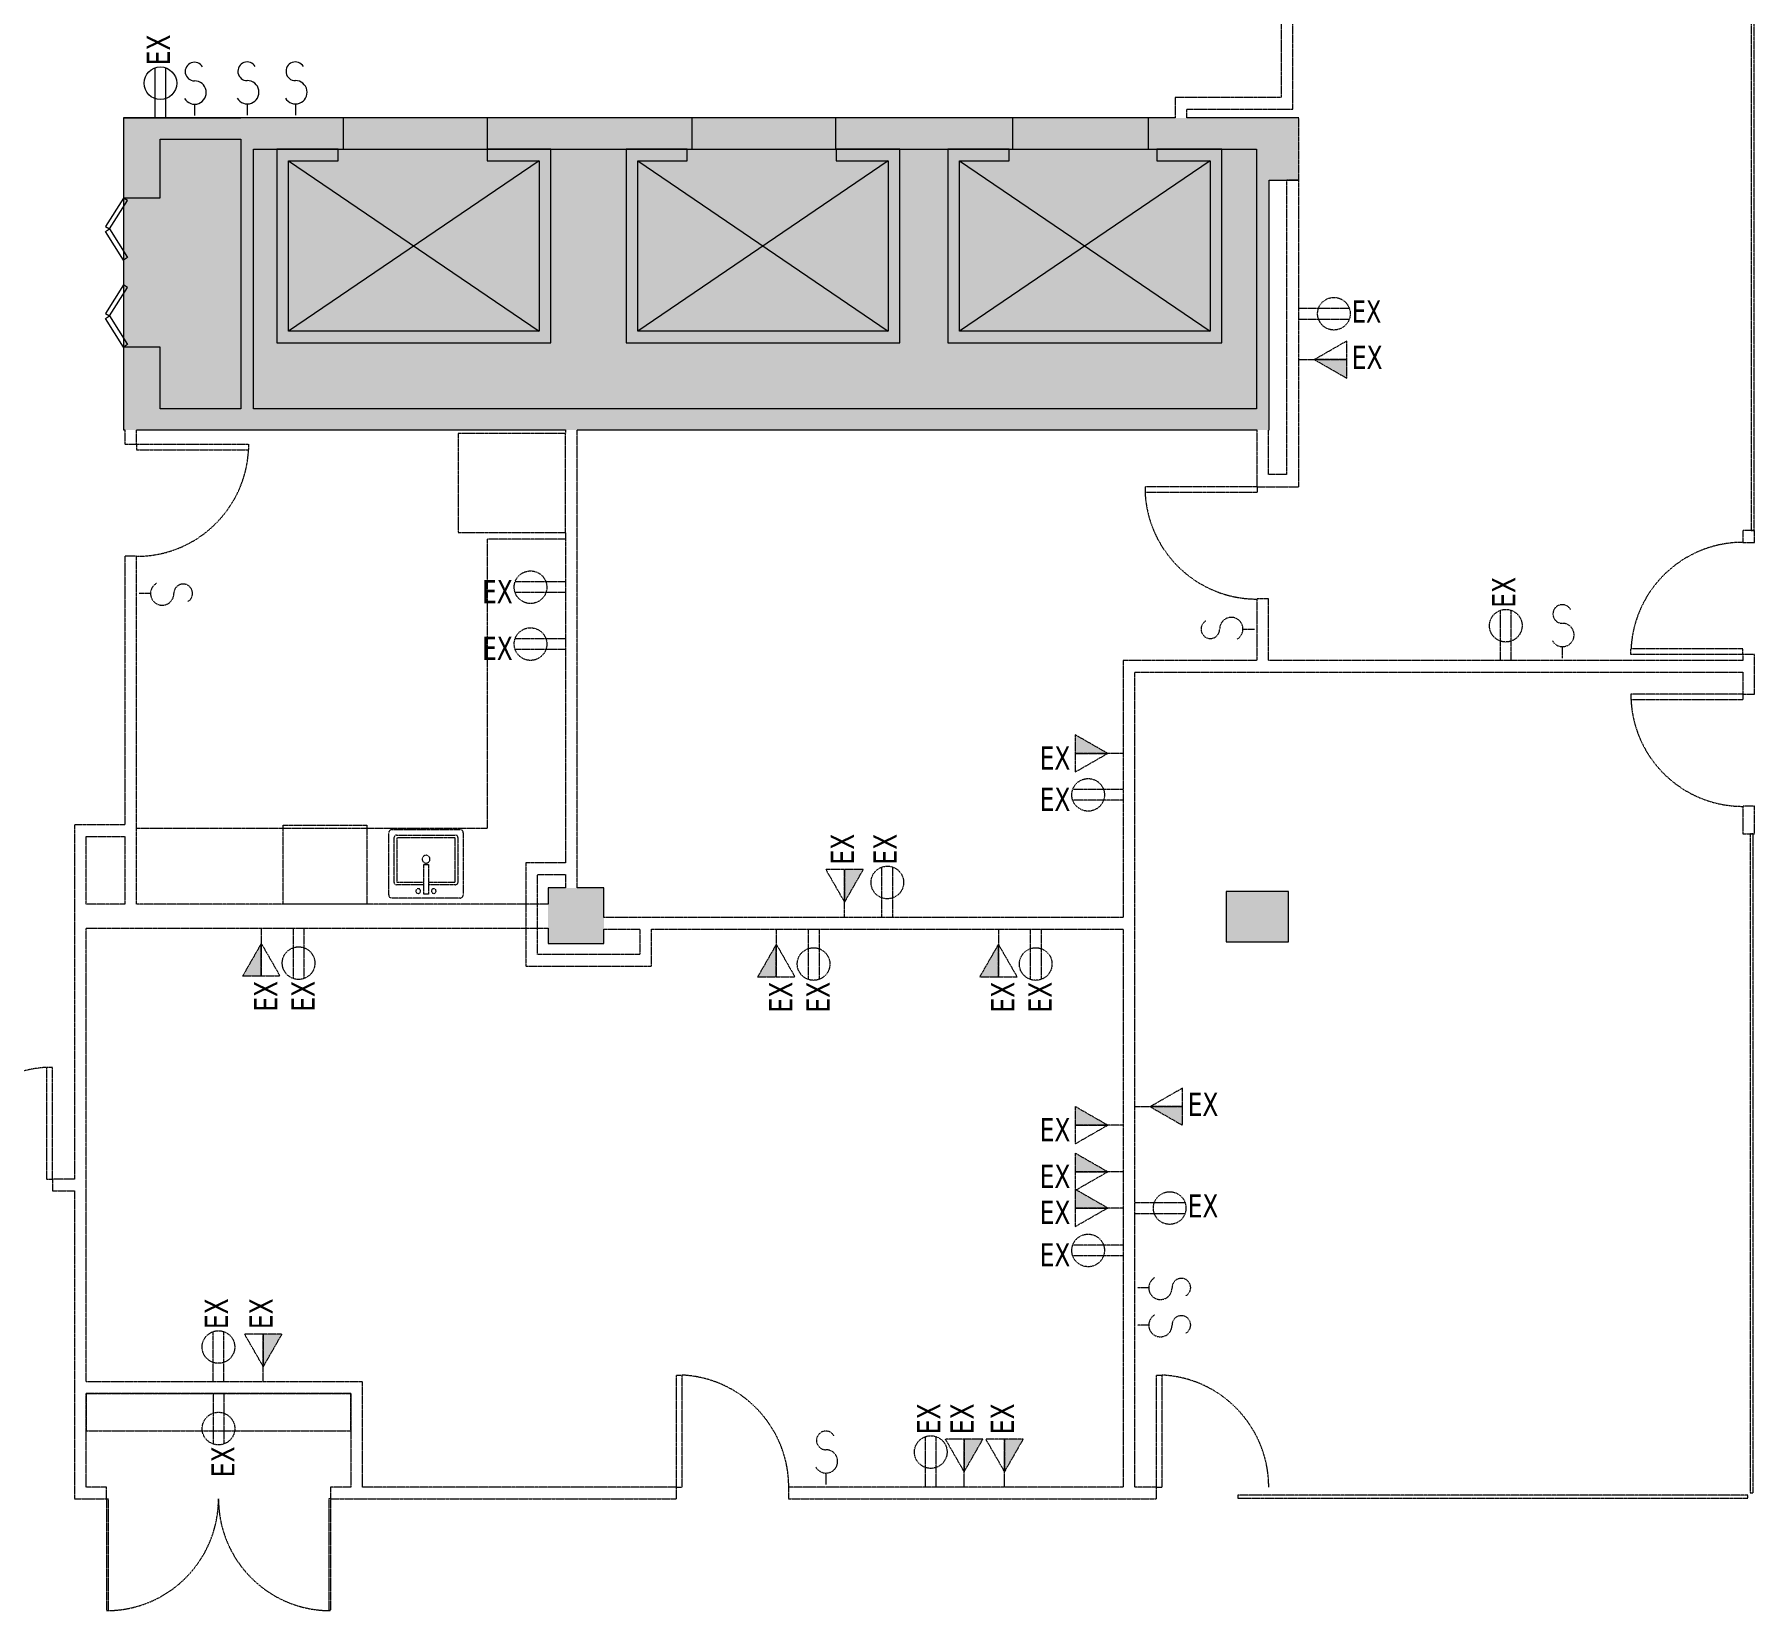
# Model space of a CAD drawing. Header units: inches. Extents: x -674 to 800, y -349 to 915.
# Drawn here: x -84 to 470, y -72 to 435 of the extents above; entities that cross this region are included whole.
import ezdxf

# ---------------------------------------------------------------- set-up
doc = ezdxf.new("R2010")
doc.units = ezdxf.units.IN
doc.header["$MEASUREMENT"] = 0
for name, pattern in [('Demolished', [0.1875, 0.125, -0.0625]), ('Demolished 3_128_', [0.046875, 0.023437, -0.023437]), ('Hidden 1_16_', [0.09375, 0.0625, -0.03125])]:
    doc.linetypes.add(name, pattern=pattern)
for name, color, linetype, lineweight in [('A-ANNO-NOTE', 131, 'Demolished', 9), ('A-DETL', 90, 'Continuous', 9), ('A-DETL-GENF', 92, 'Continuous', 9), ('A-DETL-MEDM', 33, 'Continuous', 20), ('A-DETL-THIN', 151, 'Continuous', 9), ('A-DOOR', 31, 'Continuous', 13), ('A-GLAZ-CURT', 52, 'Continuous', 13), ('A-WALL', 113, 'Continuous', 13), ('A-WALL-PATT', 111, 'Continuous', 13), ('P-SANR-FIXT', 6, 'Continuous', 13), ('Q-CASE', 31, 'Demolished', 9), ('Q-SPCQ', 91, 'Demolished', 9)]:
    doc.layers.add(name, color=color, linetype=linetype, lineweight=lineweight)
doc.styles.add('Tahoma', font='tahoma.ttf', dxfattribs={"width": 0.85, "height": 7.5})
doc.styles.add('Tahoma_1', font='tahoma.ttf', dxfattribs={"width": 0.85, "height": 7.183765})

# ---------------------------------------------------------------- blocks, each defined once
blk = doc.blocks.new('Bifold-4 Panel - 48_ x 84_-1531325-New Construction - Demolition Plan')
at = {"layer": 'A-DOOR', "color": 251, "lineweight": 20}
for p, q in [((-24, 5.87), (-14.8, 11.71)), ((-14.8, 11.71), (-14, 10.44)), ((-13.2, 11.71), (-14, 10.44)), ((-4, 5.87), (-13.2, 11.71)), ((4, 5.87), (13.19, 11.71)), ((13.19, 11.71), (14, 10.44)), ((14.81, 11.71), (14, 10.44)), ((23.91, 5.92), (14.81, 11.71)), ((-23.19, 4.6), (-24, 5.87)), ((-14, 10.44), (-23.19, 4.6)), ((-14, 10.44), (-4.81, 4.6)), ((-4.81, 4.6), (-4, 5.87)), ((4.8, 4.6), (4, 5.87)), ((14, 10.44), (4.8, 4.6)), ((14, 10.44), (23.2, 4.6)), ((23.2, 4.6), (23.91, 5.92))]:
    blk.add_line(p, q, dxfattribs=at)
blk = doc.blocks.new('System Panel - Glazed-1609940-New Construction - Demolition Plan')
at = {"layer": 'A-GLAZ-CURT', "color": 251, "linetype": 'Hidden 1_16_', "lineweight": 20}
for p, q in [((82.02, -0.75), (-82.02, -0.75)), ((-82.02, -0.75), (-82.02, -1.75)), ((-82.02, -1.75), (82.02, -1.75)), ((82.02, -1.75), (82.02, -0.75))]:
    blk.add_line(p, q, dxfattribs=at)
blk = doc.blocks.new('System Panel - Glazed-1594043-New Construction - Demolition Plan')
at = {"layer": 'A-GLAZ-CURT', "color": 251, "linetype": 'Hidden 1_16_', "lineweight": 20}
for p, q in [((106, -0.75), (-106, -0.75)), ((-106, -0.75), (-106, -1.75)), ((-106, -1.75), (106, -1.75)), ((106, -1.75), (106, -0.75))]:
    blk.add_line(p, q, dxfattribs=at)
blk = doc.blocks.new('System Panel - Glazed-1594008-New Construction - Demolition Plan')
at = {"layer": 'A-GLAZ-CURT', "color": 251, "linetype": 'Hidden 1_16_', "lineweight": 20}
for p, q in [((93.5625, -0.75), (-93.5625, -0.75)), ((-93.5625, -0.75), (-93.5625, -1.75)), ((-93.5625, -1.75), (93.5625, -1.75)), ((93.5625, -1.75), (93.5625, -0.75))]:
    blk.add_line(p, q, dxfattribs=at)
blk = doc.blocks.new('Single-Flush - 36_ x 84_-1515770-New Construction - Demolition Plan')
at = {"layer": 'A-DOOR', "color": 251, "linetype": 'Hidden 1_16_', "lineweight": 20}
for p, q in [((16.25, -1.87), (16.25, -37.9)), ((18, -1.87), (16.25, -1.87)), ((18, -1.87), (18, -37.9)), ((18, -37.9), (16.25, -37.9))]:
    blk.add_line(p, q, dxfattribs=at)
at = {"layer": 'A-DOOR', "color": 252, "linetype": 'Demolished 3_128_', "lineweight": 9}
blk.add_arc((18, -1.87), 36.07, 180, 267.2188, dxfattribs=at)
blk = doc.blocks.new('Single-Flush - 36_ x 84_-V13-New Construction - Demolition Plan')
at = {"layer": 'A-DOOR', "color": 251, "linetype": 'Hidden 1_16_', "lineweight": 20}
for p, q in [((16.25, 1.87), (16.25, 37.9)), ((18, 37.9), (16.25, 37.9)), ((18, 1.87), (18, 37.9)), ((18, 1.87), (16.25, 1.87))]:
    blk.add_line(p, q, dxfattribs=at)
at = {"layer": 'A-DOOR', "color": 252, "linetype": 'Demolished 3_128_', "lineweight": 9}
blk.add_arc((18, 1.87), 36.07, 92.7812, 180, dxfattribs=at)
blk = doc.blocks.new('Double-Glass - No Frame - 72_ x 84_-1594260-New Construction - Demolition Plan')
at = {"layer": 'A-DOOR', "color": 251, "linetype": 'Hidden 1_16_', "lineweight": 20}
for p, q in [((-36, 37.88), (-35.5, 37.88)), ((-36, 1.88), (-36, 37.88)), ((-35.5, 1.88), (-35.5, 37.88)), ((35.5, 1.88), (35.5, 37.87)), ((36, 1.88), (36, 37.88)), ((-36, 1.88), (-35.5, 1.88)), ((36, 1.88), (35.5, 1.88))]:
    blk.add_line(p, q, dxfattribs=at)
at = {"layer": 'A-DOOR', "color": 252, "linetype": 'Demolished 3_128_', "lineweight": 9}
for centre, start, end in [((-36, 1.88), 0, 90), ((36, 1.88), 90, 180)]:
    blk.add_arc(centre, 36, start, end, dxfattribs=at)
blk = doc.blocks.new('Millwork Counter Top - L Shaped - Standard Counter Top-1597652-New Construction - Demolition Plan')
at = {"layer": 'Q-CASE', "color": 252, "linetype": 'Demolished 3_128_'}
for p, q in [((-22.07, -117.37), (-22.07, -24.32)), ((-22.07, -24.32), (90.74, -24.32)), ((-47.26, -117.37), (-22.07, -117.37))]:
    blk.add_line(p, q, dxfattribs=at)
blk = doc.blocks.new('Refrigerator - Default-495183-New Construction - Demolition Plan')
at = {"layer": 'Q-SPCQ', "color": 252, "linetype": 'Demolished 3_128_'}
for p, q in [((17.25, 15.3), (-17.25, 15.3)), ((-17.25, 15.3), (-17.25, -16.45)), ((17.25, -16.45), (17.25, 15.3)), ((-17.25, -16.45), (17.25, -16.45))]:
    blk.add_line(p, q, dxfattribs=at)
blk = doc.blocks.new('Sink-Single - 2D - Default-492951-New Construction - Demolition Plan')
at = {"layer": 'P-SANR-FIXT', "color": 252, "linetype": 'Demolished 3_128_', "lineweight": 9}
for p, q in [((-12, 2.5), (-12, 22.5)), ((-11, 23.5), (11, 23.5)), ((-0.76, 12.75), (-0.76, 22.25)), ((-0.76, 22.25), (0.74, 22.25)), ((0.74, 22.25), (0.74, 12.75)), ((12, 22.5), (12, 2.5)), ((-10.25, 4), (-10.25, 18.5)), ((-9.5, 19.25), (-0.76, 19.25)), ((-0.76, 18.37), (-9.37, 18.37)), ((-9.37, 18.37), (-9.37, 4.13)), ((0.74, 19.25), (9.5, 19.25)), ((9.38, 18.37), (0.74, 18.37)), ((9.38, 4.13), (9.38, 18.37)), ((10.25, 18.5), (10.25, 4)), ((0.74, 12.75), (-0.76, 12.75)), ((11, 1.5), (-11, 1.5)), ((9.5, 3.25), (-9.5, 3.25)), ((-9.37, 4.13), (9.38, 4.13))]:
    blk.add_line(p, q, dxfattribs=at)
for centre, radius, start, end in [((-11, 22.5), 1, 90, 180), ((11, 22.5), 1, 0, 90), ((-9.5, 18.5), 0.75, 90, 180), ((-2.5, 21.25), 0.75, 0, 180), ((-2.5, 21.25), 0.75, 180, 0), ((2.5, 21.25), 0.75, 0, 180), ((2.5, 21.25), 0.75, 180, 0), ((9.5, 18.5), 0.75, 0, 90), ((-0.03, 11), 1.25, 0, 180), ((-0.03, 11), 1.25, 180, 0), ((-11, 2.5), 1, 180, 270), ((-9.5, 4), 0.75, 180, 270), ((9.5, 4), 0.75, 270, 0), ((11, 2.5), 1, 270, 360)]:
    blk.add_arc(centre, radius, start, end, dxfattribs=at)
blk = doc.blocks.new('Upper Cabinet - Standard Upper Cabinet-1697792-New Construction - Demolition Plan')
at = {"layer": 'Q-CASE', "color": 252, "linetype": 'Demolished 3_128_'}
for p, q in [((37.86, 0), (-47.26, 0)), ((-47.26, 0), (-47.26, -12)), ((37.86, -12), (37.86, 0)), ((-47.26, -12), (37.86, -12))]:
    blk.add_line(p, q, dxfattribs=at)

msp = doc.modelspace()

# ---------------------------------------------------------------- hatches: boundary and pattern name
at = {"layer": 'A-ANNO-NOTE', "linetype": 'Demolished 3_128_'}
for points in [[(338.54, 324.53), (338.54, 330.53), (328.08, 330.53)], [(261.66, 203.78), (251.2, 209.78), (251.2, 203.78)], [(176.99, 155.97), (182.99, 166.43), (176.99, 166.43)], [(-10.72, 132.2), (-10.72, 142.66), (-16.72, 132.2)], [(154.99, 131.92), (154.99, 142.38), (148.99, 131.92)], [(226.45, 131.92), (226.45, 142.38), (220.45, 131.92)], [(261.66, 84.17), (251.2, 90.17), (251.2, 84.17)], [(285.7, 84.17), (285.7, 90.17), (275.25, 90.17)], [(261.66, 69.17), (251.2, 75.17), (251.2, 69.17)], [(261.66, 57.54), (251.2, 63.54), (251.2, 57.54)], [(-10.07, 6.5), (-4.07, 16.96), (-10.07, 16.96)], [(215.45, -27.3), (221.45, -16.84), (215.45, -16.84)], [(228.45, -27.3), (234.45, -16.84), (228.45, -16.84)]]:
    msp.add_hatch(color=8, dxfattribs=at).paths.add_polyline_path(points, flags=0)
at = {"layer": 'A-DETL-GENF'}
h = msp.add_hatch(color=9, dxfattribs=at)
h.paths.add_polyline_path([(78.66, 314.65), (309.54, 314.65), (309.54, 398.26), (274.68, 398.26), (274.68, 408.26), (231.09, 408.26), (231.09, 398.26), (174.09, 398.26), (174.09, 408.26), (127.93, 408.26), (127.93, 398.26), (61.93, 398.26), (61.93, 408.26), (15.75, 408.26), (15.75, 398.26), (-13.25, 398.26), (-13.25, 314.65), (69.65, 314.65)], flags=0)
h.paths.add_polyline_path([(-17.25, 314.65), (-17.25, 401.43), (-43.29, 401.43), (-43.29, 382.54), (-55.04, 382.54), (-55.04, 334.54), (-43.29, 334.54), (-43.29, 314.65)], flags=0)
h.paths.add_polyline_path([(298.32, 335.94), (210.24, 335.94), (210.24, 398.19), (229.88, 398.19), (229.88, 394.44), (213.99, 394.44), (213.99, 339.69), (294.57, 339.69), (294.57, 394.44), (277.44, 394.44), (277.44, 398.19), (298.32, 398.19), (298.32, 339.69)], flags=0)
h.paths.add_polyline_path([(190.98, 335.94), (106.65, 335.94), (106.65, 398.19), (126.29, 398.19), (126.29, 394.44), (110.4, 394.44), (110.4, 339.69), (190.98, 339.69), (190.98, 394.44), (174.29, 394.44), (174.29, 398.19), (194.73, 398.19), (194.73, 335.94)], flags=0)
h.paths.add_polyline_path([(82.41, 335.94), (-5.67, 335.94), (-5.67, 398.19), (13.97, 398.19), (13.97, 394.44), (-1.92, 394.44), (-1.92, 339.69), (78.66, 339.69), (78.66, 394.44), (61.97, 394.44), (61.97, 398.19), (82.41, 398.19), (82.41, 339.69)], flags=0)
h.paths.add_polyline_path([(-27.56, 408.18), (-17.25, 408.18), (-17.25, 408.26), (-55.04, 408.26), (-55.04, 408.18), (-43.29, 408.18)], flags=0)
at = {"layer": 'A-WALL-PATT'}
for points in [[(-27.56, 401.43), (-17.25, 401.43), (-17.25, 408.18), (-55.06, 408.18), (-55.04, 401.43), (-43.29, 401.43)], [(-17.25, 314.65), (-13.25, 314.65), (-13.25, 408.26), (-17.25, 408.26), (-17.25, 314.91)], [(15.75, 398.26), (15.75, 408.26), (-13.25, 408.26), (-13.25, 398.26)], [(87.15, 398.26), (127.93, 398.26), (127.93, 408.26), (61.93, 408.26), (61.93, 398.26), (69.65, 398.26)], [(231.09, 398.26), (231.09, 408.26), (174.09, 408.26), (174.09, 398.26), (217.13, 398.26)], [(274.68, 398.26), (309.54, 398.26), (309.54, 408.26), (274.68, 408.26), (274.68, 400.34)], [(309.66, 388.26), (323.16, 388.26), (323.16, 408.26), (309.54, 408.26), (309.54, 388.26)], [(-1.92, 335.94), (-1.92, 398.19), (-5.67, 398.19), (-5.67, 335.94)], [(13.97, 394.44), (13.97, 398.19), (-1.92, 398.19), (-1.92, 394.44)], [(69.65, 394.44), (78.66, 394.44), (78.66, 398.19), (61.97, 398.19), (61.97, 394.44)], [(82.41, 339.69), (82.41, 398.19), (78.66, 398.19), (78.66, 339.69)], [(110.4, 394.44), (126.29, 394.44), (126.29, 398.19), (106.65, 398.19), (106.65, 394.44)], [(106.65, 335.94), (110.4, 335.94), (110.4, 394.44), (106.65, 394.44), (106.65, 339.69)], [(174.29, 394.44), (190.98, 394.44), (190.98, 398.19), (174.29, 398.19)], [(194.73, 339.69), (194.73, 398.19), (190.98, 398.19), (190.98, 339.69)], [(213.99, 394.44), (229.88, 394.44), (229.88, 398.19), (210.24, 398.19), (210.24, 394.44)], [(210.24, 335.94), (213.99, 335.94), (213.99, 394.44), (210.24, 394.44), (210.24, 339.69)], [(283.34, 394.44), (294.57, 394.44), (294.57, 398.19), (277.44, 398.19), (277.44, 394.44)], [(298.32, 339.69), (298.32, 398.19), (294.57, 398.19), (294.57, 339.69)], [(309.66, 314.65), (313.54, 314.65), (313.54, 388.26), (309.54, 388.26), (309.54, 314.65)], [(69.65, 335.94), (82.41, 335.94), (82.41, 339.69), (-1.92, 339.69), (-1.92, 335.94), (61.93, 335.94)], [(127.93, 335.94), (194.73, 335.94), (194.73, 339.69), (110.4, 339.69), (110.4, 335.94)], [(217.13, 335.94), (298.32, 335.94), (298.32, 339.69), (213.99, 339.69), (213.99, 335.94)], [(313.54, 307.9), (313.54, 314.65), (-43.29, 314.65), (-43.29, 307.9), (313.41, 307.9)], [(87.15, 142.65), (99.54, 142.65), (99.54, 160.53), (81.54, 160.53), (81.54, 142.65)], [(299.79, 143.15), (319.79, 143.15), (319.79, 159.4), (299.79, 159.4), (299.79, 147.3)]]:
    msp.add_hatch(color=253, dxfattribs=at).paths.add_polyline_path(points, flags=0)
h = msp.add_hatch(color=253, dxfattribs=at)
h.paths.add_polyline_path([(-43.29, 307.9), (-43.29, 334.54), (-55.04, 334.54), (-55.04, 307.9), (-49.08, 307.9)], flags=0)
h.paths.add_polyline_path([(-45.85, 382.54), (-43.29, 382.54), (-43.29, 401.43), (-55.04, 401.43), (-55.04, 382.54), (-50.85, 382.54)], flags=0)

# ---------------------------------------------------------------- linework, layer by layer
at = {"layer": 'A-ANNO-NOTE', "linetype": 'Continuous', "lineweight": 20}
for p, q in [((-44.91, 408.18), (-44.91, 424.38)), ((-41.43, 408.18), (-41.43, 424.38)), ((-32.21, 412.68), (-32.21, 409.02)), ((-15.26, 412.76), (-15.26, 409.1)), ((0.24, 412.76), (0.24, 409.1))]:
    msp.add_line(p, q, dxfattribs=at)
at = {"layer": 'A-ANNO-NOTE', "color": 252, "linetype": 'Demolished 3_128_'}
for p, q in [((323.16, 347.01), (339.36, 347.01)), ((323.16, 343.52), (339.36, 343.52)), ((328.08, 330.53), (338.54, 336.53)), ((338.54, 324.53), (338.54, 336.53)), ((323.16, 330.53), (338.54, 330.53)), ((338.54, 330.53), (328.08, 330.53)), ((328.08, 330.53), (338.54, 324.53)), ((328.08, 330.53), (338.54, 324.53)), ((338.54, 324.53), (338.54, 330.53)), ((-46.34, 255.28), (-50.01, 255.28)), ((87.15, 259.02), (70.96, 259.02)), ((87.15, 255.53), (70.96, 255.53)), ((387.97, 233.65), (387.97, 249.85)), ((391.46, 233.65), (391.46, 249.85)), ((305.16, 243.78), (308.83, 243.78)), ((87.15, 240.72), (70.96, 240.72)), ((407.9, 238.16), (407.9, 234.49)), ((87.15, 237.24), (70.96, 237.24)), ((251.2, 209.78), (251.2, 203.78)), ((261.66, 203.78), (251.2, 209.78)), ((251.2, 209.78), (251.2, 197.78)), ((261.66, 203.78), (251.2, 209.78)), ((251.2, 203.78), (261.66, 203.78)), ((266.58, 203.78), (251.2, 203.78)), ((261.66, 203.78), (251.2, 197.78)), ((266.58, 192.22), (250.38, 192.22)), ((266.58, 188.73), (250.38, 188.73)), ((176.99, 155.97), (170.99, 166.43)), ((182.99, 166.43), (170.99, 166.43)), ((182.99, 166.43), (176.99, 166.43)), ((176.99, 166.43), (176.99, 155.97)), ((176.99, 155.97), (182.99, 166.43)), ((176.99, 151.05), (176.99, 166.43)), ((176.99, 155.97), (182.99, 166.43)), ((188.97, 151.05), (188.97, 167.25)), ((192.46, 151.05), (192.46, 167.25)), ((-10.72, 147.58), (-10.72, 132.2)), ((-0.46, 147.58), (-0.46, 131.38)), ((3.02, 147.58), (3.02, 131.38)), ((154.99, 147.3), (154.99, 131.92)), ((165.25, 147.3), (165.25, 131.1)), ((168.74, 147.3), (168.74, 131.1)), ((226.45, 147.3), (226.45, 131.92)), ((236.71, 147.3), (236.71, 131.1)), ((240.2, 147.3), (240.2, 131.1)), ((-10.72, 142.66), (-16.72, 132.2)), ((-10.72, 142.66), (-16.72, 132.2)), ((-10.72, 132.2), (-10.72, 142.66)), ((-10.72, 142.66), (-4.72, 132.2)), ((154.99, 142.38), (148.99, 131.92)), ((154.99, 142.38), (148.99, 131.92)), ((154.99, 131.92), (154.99, 142.38)), ((154.99, 142.38), (160.99, 131.92)), ((226.45, 142.38), (220.45, 131.92)), ((226.45, 142.38), (220.45, 131.92)), ((226.45, 131.92), (226.45, 142.38)), ((226.45, 142.38), (232.45, 131.92)), ((-16.72, 132.2), (-10.72, 132.2)), ((-16.72, 132.2), (-4.72, 132.2)), ((148.99, 131.92), (154.99, 131.92)), ((148.99, 131.92), (160.99, 131.92)), ((220.45, 131.92), (226.45, 131.92)), ((220.45, 131.92), (232.45, 131.92)), ((275.25, 90.17), (285.7, 96.17)), ((285.7, 84.17), (285.7, 96.17)), ((251.2, 90.17), (251.2, 84.17)), ((261.66, 84.17), (251.2, 90.17)), ((251.2, 90.17), (251.2, 78.17)), ((261.66, 84.17), (251.2, 90.17)), ((270.33, 90.17), (285.7, 90.17)), ((285.7, 90.17), (275.25, 90.17)), ((275.25, 90.17), (285.7, 84.17)), ((275.25, 90.17), (285.7, 84.17)), ((285.7, 84.17), (285.7, 90.17)), ((251.2, 84.17), (261.66, 84.17)), ((266.58, 84.17), (251.2, 84.17)), ((261.66, 84.17), (251.2, 78.17)), ((251.2, 75.17), (251.2, 69.17)), ((261.66, 69.17), (251.2, 75.17)), ((251.2, 75.17), (251.2, 63.17)), ((261.66, 69.17), (251.2, 75.17)), ((251.2, 69.17), (261.66, 69.17)), ((266.58, 69.17), (251.2, 69.17)), ((261.66, 69.17), (251.2, 63.17)), ((251.2, 63.54), (251.2, 57.54)), ((261.66, 57.54), (251.2, 63.54)), ((251.2, 63.54), (251.2, 51.54)), ((261.66, 57.54), (251.2, 63.54)), ((251.2, 57.54), (261.66, 57.54)), ((266.58, 57.54), (251.2, 57.54)), ((261.66, 57.54), (251.2, 51.54)), ((270.33, 59.28), (286.53, 59.28)), ((270.33, 55.8), (286.53, 55.8)), ((266.58, 45.64), (250.38, 45.64)), ((266.58, 42.16), (250.38, 42.16)), ((274.83, 31.91), (271.17, 31.91)), ((-26.25, 1.58), (-26.25, 17.78)), ((-22.76, 1.58), (-22.76, 17.78)), ((-10.07, 6.5), (-16.07, 16.96)), ((-4.07, 16.96), (-16.07, 16.96)), ((-4.07, 16.96), (-10.07, 16.96)), ((-10.07, 16.96), (-10.07, 6.5)), ((-10.07, 6.5), (-4.07, 16.96)), ((-10.07, 1.58), (-10.07, 16.96)), ((-10.07, 6.5), (-4.07, 16.96)), ((274.83, 19.91), (271.17, 19.91)), ((-26.24, -2.17), (-26.24, -18.37)), ((-22.76, -2.17), (-22.76, -18.37)), ((202.95, -32.22), (202.95, -16.02)), ((206.43, -32.22), (206.43, -16.02)), ((215.45, -27.3), (209.45, -16.84)), ((221.45, -16.84), (209.45, -16.84)), ((221.45, -16.84), (215.45, -16.84)), ((215.45, -16.84), (215.45, -27.3)), ((215.45, -27.3), (221.45, -16.84)), ((215.45, -32.22), (215.45, -16.84)), ((215.45, -27.3), (221.45, -16.84)), ((228.45, -27.3), (222.45, -16.84)), ((234.45, -16.84), (222.45, -16.84)), ((234.45, -16.84), (228.45, -16.84)), ((228.45, -16.84), (228.45, -27.3)), ((228.45, -27.3), (234.45, -16.84)), ((228.45, -32.22), (228.45, -16.84)), ((228.45, -27.3), (234.45, -16.84)), ((170.93, -27.72), (170.93, -31.38))]:
    msp.add_line(p, q, dxfattribs=at)
at = {"layer": 'A-ANNO-NOTE', "linetype": 'Continuous', "lineweight": 20}
msp.add_circle((-43.17, 419.43), 5.25, dxfattribs=at)
at = {"layer": 'A-ANNO-NOTE', "color": 252, "linetype": 'Demolished 3_128_'}
for centre in [(334.41, 345.27), (75.91, 257.28), (389.72, 244.9), (75.91, 238.98), (255.33, 190.47), (190.72, 162.29), (1.28, 136.34), (166.99, 136.05), (238.46, 136.05), (281.57, 57.54), (255.33, 43.9), (-24.51, 12.83), (-24.5, -13.41), (204.69, -20.97)]:
    msp.add_circle(centre, 5.25, dxfattribs=at)
at = {"layer": 'A-ANNO-NOTE', "linetype": 'Continuous', "lineweight": 20}
for centre, radius, start, end in [((-15.26, 423.26), 3, 30, 270), ((0.24, 423.26), 3, 30, 270), ((-32.21, 423.18), 3, 30, 270), ((-32.16, 416.43), 3.75, 210, 90.7739), ((-15.21, 416.51), 3.75, 210, 90.7739), ((0.29, 416.51), 3.75, 210, 90.7739)]:
    msp.add_arc(centre, radius, start, end, dxfattribs=at)
at = {"layer": 'A-ANNO-NOTE', "color": 252, "linetype": 'Demolished 3_128_'}
for centre, radius, start, end in [((-42.6, 255.23), 3.75, 120, 0.7739), ((-35.85, 255.28), 3, 300, 180), ((407.9, 248.66), 3, 30, 270), ((294.66, 243.78), 3, 120, 360), ((301.41, 243.83), 3.75, 300, 180.7739), ((407.95, 241.91), 3.75, 210, 90.7739), ((278.58, 31.86), 3.75, 120, 0.7739), ((285.33, 31.91), 3, 300, 180), ((278.58, 19.86), 3.75, 120, 0.7739), ((285.33, 19.91), 3, 300, 180), ((170.93, -17.22), 3, 30, 270), ((170.98, -23.97), 3.75, 210, 90.7739)]:
    msp.add_arc(centre, radius, start, end, dxfattribs=at)
at = {"layer": 'A-DETL', "linetype": 'Demolished 3_128_'}
for p, q in [((-3.71, 179.65), (-3.71, 180.69)), ((-3.71, 180.69), (23.29, 180.69)), ((-3.71, 155.33), (-3.71, 179.65)), ((23.29, 180.69), (23.29, 179.65)), ((23.29, 179.65), (23.29, 155.33)), ((23.29, 155.33), (-3.71, 155.33))]:
    msp.add_line(p, q, dxfattribs=at)
at = {"layer": 'A-DETL-MEDM'}
for p, q in [((-1.92, 394.44), (78.66, 339.69)), ((78.66, 394.44), (-1.92, 339.69)), ((13.97, 398.19), (277.44, 398.19)), ((110.4, 394.44), (190.98, 339.69)), ((190.98, 394.44), (110.4, 339.69)), ((213.99, 394.44), (294.57, 339.69)), ((294.57, 394.44), (213.99, 339.69))]:
    msp.add_line(p, q, dxfattribs=at)
at = {"layer": 'A-DETL-THIN'}
for p, q in [((-17.25, 408.26), (-55.04, 408.26)), ((-55.04, 408.26), (-55.04, 408.18)), ((61.93, 408.26), (15.75, 408.26)), ((174.09, 408.26), (127.93, 408.26)), ((274.68, 408.26), (231.09, 408.26)), ((-55.04, 382.54), (-55.04, 334.54))]:
    msp.add_line(p, q, dxfattribs=at)
at = {"layer": 'A-WALL', "color": 251, "linetype": 'Hidden 1_16_', "lineweight": 20}
for p, q in [((321.23, 411.05), (321.23, 462.8)), ((317.48, 459.05), (317.48, 414.8)), ((317.48, 414.8), (283.34, 414.8)), ((283.34, 414.8), (283.34, 408.26)), ((287.09, 411.05), (321.23, 411.05)), ((287.09, 408.26), (287.09, 411.05)), ((323.16, 289.53), (323.16, 408.26)), ((323.16, 388.26), (319.16, 388.26)), ((319.16, 388.26), (319.16, 293.53)), ((-54.6, 307.9), (-54.6, 303.28)), ((-50.85, 303.28), (-50.85, 307.9)), ((87.15, 307.9), (87.15, 306.68)), ((90.9, 160.53), (90.9, 307.9)), ((309.66, 307.9), (309.66, 289.53)), ((313.41, 293.53), (313.41, 307.9)), ((-54.6, 303.28), (-50.85, 303.28)), ((319.16, 293.53), (313.41, 293.53)), ((309.66, 289.53), (323.16, 289.53)), ((87.15, 274.93), (87.15, 168.57)), ((466.03, 275.52), (466.03, 271.65)), ((469.78, 275.52), (466.03, 275.52)), ((466.03, 271.65), (469.78, 271.65)), ((469.78, 271.65), (469.78, 275.52)), ((-54.6, 267.28), (-54.6, 180.78)), ((-50.85, 267.28), (-54.6, 267.28)), ((-50.85, 155.33), (-50.85, 267.28)), ((313.41, 253.53), (309.66, 253.53)), ((309.66, 253.53), (309.66, 233.65)), ((313.41, 233.65), (313.41, 253.53)), ((266.58, 233.65), (266.58, 151.05)), ((309.66, 233.65), (266.58, 233.65)), ((466.03, 233.65), (313.41, 233.65)), ((466.03, 235.65), (466.03, 233.65)), ((469.78, 235.65), (466.03, 235.65)), ((469.78, 222.84), (469.78, 235.65)), ((270.33, -32.22), (270.33, 229.9)), ((270.33, 229.9), (466.03, 229.9)), ((466.03, 229.9), (466.03, 222.84)), ((466.03, 222.84), (469.78, 222.84)), ((466.03, 186.84), (466.03, 177.9)), ((469.78, 186.84), (466.03, 186.84)), ((469.78, 177.9), (469.78, 186.84)), ((-54.6, 180.78), (-70.82, 180.78)), ((-70.82, 180.78), (-70.82, 66.78)), ((466.03, 177.9), (469.78, 177.9)), ((-67.07, 177.03), (-54.6, 177.03)), ((-67.07, 155.33), (-67.07, 177.03)), ((-54.6, 177.03), (-54.6, 155.33)), ((87.15, 168.57), (74.41, 168.57)), ((74.41, 168.57), (74.41, 135.34)), ((78.16, 164.82), (87.15, 164.82)), ((78.16, 139.09), (78.16, 164.82)), ((87.15, 164.82), (87.15, 160.53)), ((-54.6, 155.33), (-67.07, 155.33)), ((81.54, 155.33), (-50.85, 155.33)), ((266.58, 151.05), (99.54, 151.05)), ((-67.07, 1.58), (-67.07, 147.58)), ((-67.07, 147.58), (81.54, 147.58)), ((99.54, 147.3), (111.11, 147.3)), ((111.11, 147.3), (111.11, 139.09)), ((114.86, 147.3), (266.58, 147.3)), ((114.86, 135.34), (114.86, 147.3)), ((266.58, 147.3), (266.58, -32.22)), ((111.11, 139.09), (78.16, 139.09)), ((74.41, 135.34), (114.86, 135.34)), ((-70.82, 66.78), (-77.94, 66.78)), ((-77.94, 66.78), (-77.94, 63.03)), ((-77.94, 63.03), (-70.82, 63.03)), ((-70.82, 63.03), (-70.82, -35.97)), ((21.81, 1.58), (-67.07, 1.58)), ((21.81, -32.22), (21.81, 1.58)), ((-67.07, -32.22), (-67.07, -2.17)), ((-67.07, -2.17), (18.06, -2.17)), ((18.06, -2.17), (18.06, -32.22)), ((-60.5, -32.22), (-67.07, -32.22)), ((-60.5, -35.97), (-60.5, -32.22)), ((18.06, -32.22), (11.5, -32.22)), ((11.5, -32.22), (11.5, -35.97)), ((122.93, -32.22), (21.81, -32.22)), ((122.93, -35.97), (122.93, -32.22)), ((266.58, -32.22), (158.93, -32.22)), ((158.93, -32.22), (158.93, -35.97)), ((277.37, -32.22), (270.33, -32.22)), ((277.37, -35.97), (277.37, -32.22)), ((-70.82, -35.97), (-60.5, -35.97)), ((11.5, -35.97), (122.93, -35.97)), ((158.93, -35.97), (277.37, -35.97))]:
    msp.add_line(p, q, dxfattribs=at)
at = {"layer": 'A-WALL', "color": 251, "lineweight": 20}
for p, q in [((-17.25, 408.18), (-55.06, 408.18)), ((-55.06, 408.18), (-55.06, 401.43)), ((-17.25, 408.26), (-17.25, 408.18)), ((15.75, 408.26), (-17.25, 408.26)), ((15.75, 398.26), (15.75, 408.26)), ((127.93, 408.26), (61.93, 408.26)), ((61.93, 408.26), (61.93, 398.26)), ((127.93, 398.26), (127.93, 408.26)), ((231.09, 408.26), (174.09, 408.26)), ((174.09, 408.26), (174.09, 398.26)), ((231.09, 398.26), (231.09, 408.26)), ((283.34, 408.26), (274.68, 408.26)), ((274.68, 408.26), (274.68, 398.26)), ((323.16, 408.26), (287.09, 408.26)), ((-55.06, 401.43), (-55.04, 401.43)), ((-55.04, 401.43), (-55.04, 382.54)), ((-43.29, 382.54), (-43.29, 401.43)), ((-43.29, 401.43), (-17.25, 401.43)), ((-17.25, 401.43), (-17.25, 314.65)), ((-13.25, 314.65), (-13.25, 398.26)), ((-13.25, 398.26), (15.75, 398.26)), ((-5.67, 398.19), (-5.67, 335.94)), ((13.97, 398.19), (-5.67, 398.19)), ((-1.92, 339.69), (-1.92, 394.44)), ((-1.92, 394.44), (13.97, 394.44)), ((13.97, 394.44), (13.97, 398.19)), ((61.93, 398.26), (127.93, 398.26)), ((82.41, 398.19), (61.97, 398.19)), ((61.97, 398.19), (61.97, 394.44)), ((61.97, 394.44), (78.66, 394.44)), ((78.66, 394.44), (78.66, 339.69)), ((82.41, 335.94), (82.41, 398.19)), ((126.29, 398.19), (106.65, 398.19)), ((106.65, 398.19), (106.65, 335.94)), ((110.4, 394.44), (126.29, 394.44)), ((110.4, 339.69), (110.4, 394.44)), ((126.29, 394.44), (126.29, 398.19)), ((174.09, 398.26), (231.09, 398.26)), ((194.73, 398.19), (174.29, 398.19)), ((174.29, 398.19), (174.29, 394.44)), ((174.29, 394.44), (190.98, 394.44)), ((190.98, 394.44), (190.98, 339.69)), ((194.73, 335.94), (194.73, 398.19)), ((229.88, 398.19), (210.24, 398.19)), ((210.24, 398.19), (210.24, 335.94)), ((213.99, 394.44), (229.88, 394.44)), ((213.99, 339.69), (213.99, 394.44)), ((229.88, 394.44), (229.88, 398.19)), ((274.68, 398.26), (309.54, 398.26)), ((298.32, 398.19), (277.44, 398.19)), ((277.44, 398.19), (277.44, 394.44)), ((277.44, 394.44), (294.57, 394.44)), ((294.57, 394.44), (294.57, 339.69)), ((298.32, 335.94), (298.32, 398.19)), ((309.54, 398.26), (309.54, 314.65)), ((313.54, 388.26), (323.16, 388.26)), ((313.54, 307.9), (313.54, 388.26)), ((-55.04, 382.54), (-43.29, 382.54)), ((78.66, 339.69), (-1.92, 339.69)), ((190.98, 339.69), (110.4, 339.69)), ((294.57, 339.69), (213.99, 339.69)), ((-43.29, 334.54), (-55.04, 334.54)), ((-55.04, 334.54), (-55.04, 307.9)), ((-43.29, 314.65), (-43.29, 334.54)), ((-5.67, 335.94), (82.41, 335.94)), ((106.65, 335.94), (194.73, 335.94)), ((210.24, 335.94), (298.32, 335.94)), ((-17.25, 314.65), (-43.29, 314.65)), ((309.54, 314.65), (-13.25, 314.65)), ((-55.04, 307.9), (-54.6, 307.9)), ((-50.85, 307.9), (87.15, 307.9)), ((90.9, 307.9), (309.66, 307.9)), ((313.41, 307.9), (313.54, 307.9)), ((87.15, 160.53), (81.54, 160.53)), ((81.54, 160.53), (81.54, 155.33)), ((99.54, 160.53), (90.9, 160.53)), ((99.54, 151.05), (99.54, 160.53)), ((319.79, 159.4), (299.79, 159.4)), ((299.79, 159.4), (299.79, 143.15)), ((319.79, 143.15), (319.79, 159.4)), ((81.54, 147.58), (81.54, 142.65)), ((99.54, 142.65), (99.54, 147.3)), ((81.54, 142.65), (99.54, 142.65)), ((299.79, 143.15), (319.79, 143.15))]:
    msp.add_line(p, q, dxfattribs=at)

# ---------------------------------------------------------------- block references
at = {"layer": 'A-DOOR', "rotation": 89.9999999999999}
msp.add_blockref('Bifold-4 Panel - 48_ x 84_-1531325-New Construction - Demolition Plan', (-49.17, 358.54), dxfattribs=at)
at = {"layer": 'A-DOOR', "color": 252, "linetype": 'Demolished 3_128_', "lineweight": 9}
for name, p, rotation in [('Single-Flush - 36_ x 84_-1515770-New Construction - Demolition Plan', (-52.72, 285.28), 89.99999999999991), ('Single-Flush - 36_ x 84_-V13-New Construction - Demolition Plan', (311.54, 271.53), 89.99999999999991), ('Single-Flush - 36_ x 84_-1515770-New Construction - Demolition Plan', (467.9, 253.65), 269.9999999999999), ('Single-Flush - 36_ x 84_-V13-New Construction - Demolition Plan', (467.9, 204.84), 89.9999999999999), ('Single-Flush - 36_ x 84_-1515770-New Construction - Demolition Plan', (140.93, -34.1), 180), ('Single-Flush - 36_ x 84_-1515770-New Construction - Demolition Plan', (295.37, -34.1), 180), ('Double-Glass - No Frame - 72_ x 84_-1594260-New Construction - Demolition Plan', (-24.5, -34.1), 180)]:
    msp.add_blockref(name, p, dxfattribs=dict(at, rotation=rotation))
msp.add_blockref('Single-Flush - 36_ x 84_-V13-New Construction - Demolition Plan', (-95.94, 64.9), dxfattribs=at)
at = {"layer": 'A-GLAZ-CURT', "color": 252, "linetype": 'Demolished 3_128_', "lineweight": 9}
for name, p, rotation in [('System Panel - Glazed-1594008-New Construction - Demolition Plan', (467.9, 369.08), 89.99999999999993), ('System Panel - Glazed-1594043-New Construction - Demolition Plan', (467.57, 71.9), 89.99999999999991)]:
    msp.add_blockref(name, p, dxfattribs=dict(at, rotation=rotation))
msp.add_blockref('System Panel - Glazed-1609940-New Construction - Demolition Plan', (385.56, -34.1), dxfattribs=at)
at = {"layer": 'P-SANR-FIXT', "color": 252, "linetype": 'Demolished 3_128_', "lineweight": 9, "rotation": 180}
msp.add_blockref('Sink-Single - 2D - Default-492951-New Construction - Demolition Plan', (42.28, 180.78), dxfattribs=at)
at = {"layer": 'Q-CASE', "color": 252, "linetype": 'Demolished 3_128_', "rotation": 180}
msp.add_blockref('Millwork Counter Top - L Shaped - Standard Counter Top-1597652-New Construction - Demolition Plan', (39.89, 155.33), dxfattribs=at)
at = {"layer": 'Q-CASE', "color": 252, "linetype": 'Demolished 3_128_'}
msp.add_blockref('Upper Cabinet - Standard Upper Cabinet-1697792-New Construction - Demolition Plan', (-19.8, -2.17), dxfattribs=at)
at = {"layer": 'Q-SPCQ', "color": 252, "linetype": 'Demolished 3_128_', "rotation": 180}
msp.add_blockref('Refrigerator - Default-495183-New Construction - Demolition Plan', (69.9, 290.23), dxfattribs=at)

# ---------------------------------------------------------------- texts
at = {"layer": 'A-ANNO-NOTE', "linetype": 'Continuous', "insert": (-47.63, 425.19), "char_height": 7.5, "width": 11.8387, "attachment_point": 1, "rotation": 90, "line_spacing_factor": 0.994306, "style": 'Tahoma'}
msp.add_mtext('EX', dxfattribs=at)
at = {"layer": 'A-ANNO-NOTE', "color": 251, "linetype": 'Demolished 3_128_', "attachment_point": 1, "line_spacing_factor": 0.994306}
for insert, char_height, width, style in [((340.17, 349.58), 7.184, 11.34, 'Tahoma_1'), ((340.17, 334.99), 7.5, 11.8387, 'Tahoma'), ((60.28, 259.61), 7.5, 11.8387, 'Tahoma'), ((60.28, 241.32), 7.5, 11.8387, 'Tahoma'), ((239.71, 206.12), 7.5, 11.8387, 'Tahoma'), ((239.71, 192.81), 7.5, 11.8387, 'Tahoma'), ((287.33, 94.63), 7.5, 11.8387, 'Tahoma'), ((239.71, 86.51), 7.5, 11.8387, 'Tahoma'), ((239.71, 71.51), 7.5, 11.8387, 'Tahoma'), ((287.33, 62), 7.5, 11.8387, 'Tahoma'), ((239.71, 59.88), 7.5, 11.8387, 'Tahoma'), ((239.71, 46.24), 7.5, 11.8387, 'Tahoma')]:
    msp.add_mtext('EX', dxfattribs=dict(at, insert=insert, char_height=char_height, width=width, style=style))
at = {"layer": 'A-ANNO-NOTE', "color": 251, "linetype": 'Demolished 3_128_', "char_height": 7.5, "width": 11.8387, "attachment_point": 1, "rotation": 90, "line_spacing_factor": 0.994306, "style": 'Tahoma'}
for insert in [(385.26, 250.66), (172.53, 168.05), (186.26, 168.05), (-13.06, 120.71), (-1.06, 120.71), (152.65, 120.43), (164.66, 120.43), (224.11, 120.43), (236.12, 120.43), (-28.97, 18.59), (-14.52, 18.59), (200.23, -15.22), (210.99, -15.22), (223.99, -15.22), (-26.84, -29.04)]:
    msp.add_mtext('EX', dxfattribs=dict(at, insert=insert))

doc.saveas('drawing.dxf')
